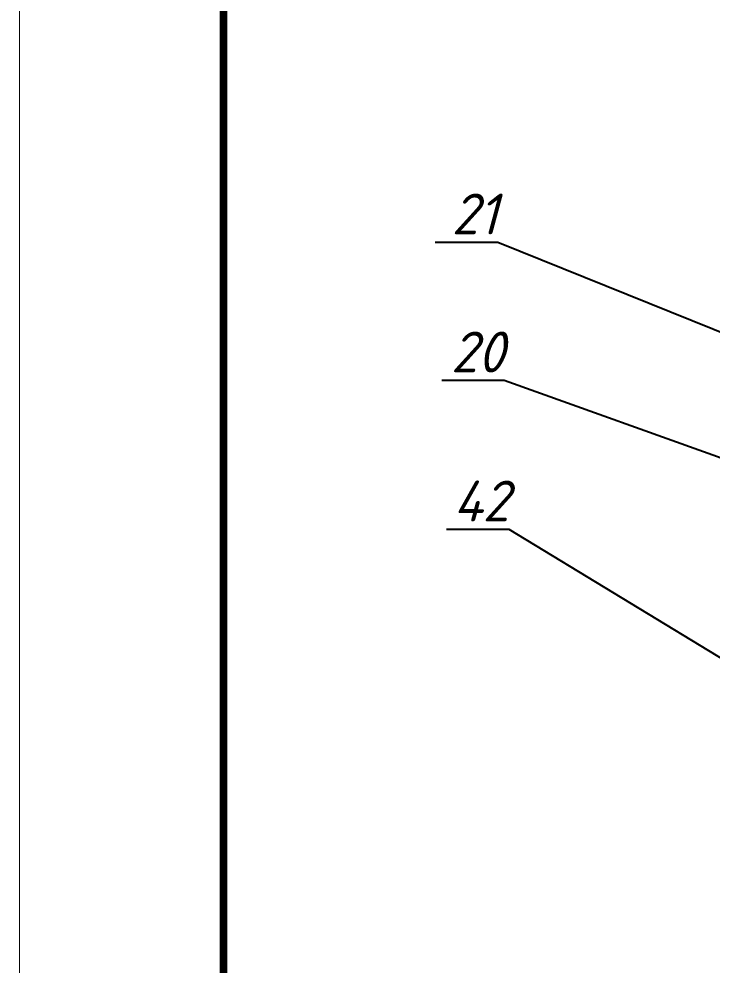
# Model space of a CAD drawing. Header units: millimetres. Extents: x 461 to 1302, y 117 to 711.
# Drawn here: x 461.2 to 529.1, y 558.6 to 651.2 of the extents above; entities that cross this region are included whole.
import ezdxf
from ezdxf import colors
from ezdxf.entities.mleader import LeaderData, LeaderLine
from ezdxf.math import Vec2, Vec3

# ---------------------------------------------------------------- set-up
doc = ezdxf.new("R2010")
doc.units = ezdxf.units.MM
doc.layers.get('0').update_dxf_attribs({"lineweight": 50})
doc.styles.add('GOST-2.304_Type-B_italic', font='')
doc.styles.get('GOST-2.304_Type-B_italic').set_extended_font_data('GOST Common', italic=True)

# ---------------------------------------------------------------- blocks, each defined once
blk = doc.blocks.new('_Dot')
at = {"color": 0, "linetype": 'ByBlock', "lineweight": -2}
blk.add_line((-0.5, 0), (-1, 0), dxfattribs=at)
at = {"color": 0, "linetype": 'ByBlock', "lineweight": 90, "const_width": 0.5}
blk.add_lwpolyline([(-0.25, 0, 1), (0.25, 0, 1)], format="xyb", close=True, dxfattribs=at)

msp = doc.modelspace()

# ---------------------------------------------------------------- linework, layer by layer
at = {"color": 7, "lineweight": 40, "true_color": 0xffffff}
for points, const_width in [([(461.272, 711.261), (1302.229, 711.261), (1302.229, 117.303), (461.272, 117.303), (461.272, 711.261)], 0.0991), ([(481.272, 122.261), (481.272, 706.261)], 0.749)]:
    msp.add_lwpolyline(points, dxfattribs=dict(at, const_width=const_width))

# ---------------------------------------------------------------- leaders
at = {"color": 7, "lineweight": 20, "true_color": 0xffffff}
ml = msp.add_multileader_mtext('Standard', dxfattribs=at)
ml.set_content('15', color=(255, 255, 255), style='GOST-2.304_Type-B_italic')
ml.set_leader_properties()
ml.set_arrow_properties(name='DOT')
ml.build(insert=Vec2(0, 0))
ml.multileader.update_dxf_attribs({"text_left_attachment_type": 6, "text_right_attachment_type": 6, "dogleg_length": 0, "arrow_head_size": 1})
ctx = ml.context
ctx.base_point, ctx.arrow_head_size, ctx.landing_gap_size, ctx.plane_origin = Vec3(502.59, 674.134), 1, 0, Vec3(549.628, 633.395)
ctx.left_attachment, ctx.right_attachment, ctx.text_align_type = 6, 6, 2
notes = []
notes.append((ctx, [(0, (1, 1, 0), (506.732, 674.134), (-1, 0), 0, [(0, [(551.615, 631.487)], 0, [])])]))
ctx.mtext.insert, ctx.mtext.alignment, ctx.mtext.flow_direction = Vec3(506.732, 678.934), 3, 5
ml = msp.add_multileader_mtext('Standard', dxfattribs=at)
ml.set_content('21', color=(255, 255, 255), style='GOST-2.304_Type-B_italic')
ml.set_leader_properties()
ml.set_arrow_properties(name='DOT')
ml.build(insert=Vec2(0, 0))
ml.multileader.update_dxf_attribs({"text_left_attachment_type": 6, "text_right_attachment_type": 6, "dogleg_length": 0, "arrow_head_size": 1})
ctx = ml.context
ctx.base_point, ctx.arrow_head_size, ctx.landing_gap_size, ctx.plane_origin = Vec3(503.025, 629.336), 1, 0, Vec3(559.325, 608.694)
ctx.left_attachment, ctx.right_attachment, ctx.text_align_type = 6, 6, 2
notes.append((ctx, [(0, (1, 1, 0), (508.116, 629.336), (-1, 0), 0, [(0, [(559.325, 608.694)], 0, [])])]))
ctx.mtext.insert, ctx.mtext.alignment, ctx.mtext.flow_direction = Vec3(508.116, 634.136), 3, 5
ml = msp.add_multileader_mtext('Standard', dxfattribs=at)
ml.set_content('20', color=(255, 255, 255), style='GOST-2.304_Type-B_italic')
ml.set_leader_properties()
ml.set_arrow_properties(name='DOT')
ml.build(insert=Vec2(0, 0))
ml.multileader.update_dxf_attribs({"text_left_attachment_type": 6, "text_right_attachment_type": 6, "dogleg_length": 0, "arrow_head_size": 1})
ctx = ml.context
ctx.base_point, ctx.arrow_head_size, ctx.landing_gap_size, ctx.plane_origin = Vec3(503.156, 615.827), 1, 0, Vec3(558.128, 598.159)
ctx.left_attachment, ctx.right_attachment, ctx.text_align_type = 6, 6, 2
notes.append((ctx, [(0, (1, 1, 0), (508.753, 615.827), (-1, 0), 0, [(0, [(558.128, 598.159)], 0, [])])]))
ctx.mtext.insert, ctx.mtext.alignment, ctx.mtext.flow_direction = Vec3(508.753, 620.627), 3, 5
ml = msp.add_multileader_mtext('Standard', dxfattribs=at)
ml.set_content('42', color=(255, 255, 255), style='GOST-2.304_Type-B_italic')
ml.set_leader_properties()
ml.set_arrow_properties(name='DOT')
ml.build(insert=Vec2(0, 0))
ml.multileader.update_dxf_attribs({"text_left_attachment_type": 6, "text_right_attachment_type": 6, "dogleg_length": 0, "arrow_head_size": 1})
ctx = ml.context
ctx.base_point, ctx.arrow_head_size, ctx.landing_gap_size, ctx.plane_origin = Vec3(503.297, 601.237), 1, 0, Vec3(566.602, 569.809)
ctx.left_attachment, ctx.right_attachment, ctx.text_align_type = 6, 6, 2
notes.append((ctx, [(0, (1, 1, 0), (509.234, 601.237), (-1, 0), 0, [(0, [(567.395, 565.933)], 0, [])])]))
ctx.mtext.insert, ctx.mtext.alignment, ctx.mtext.flow_direction = Vec3(509.234, 606.037), 3, 5
for ctx, leaders in notes:
    for number, flags, end, landing, length, lines in leaders:
        leader = LeaderData()
        leader.index, (leader.has_last_leader_line, leader.has_dogleg_vector, leader.attachment_direction) = number, flags
        leader.last_leader_point, leader.dogleg_vector, leader.dogleg_length = Vec3(end), Vec3(landing), length
        for number, points, colour, breaks in lines:
            line = LeaderLine()
            line.index, line.vertices, line.color, line.breaks = number, Vec3.list(points), colors.encode_raw_color(colour), breaks
            leader.lines.append(line)
        ctx.leaders.append(leader)

doc.saveas('drawing.dxf')
